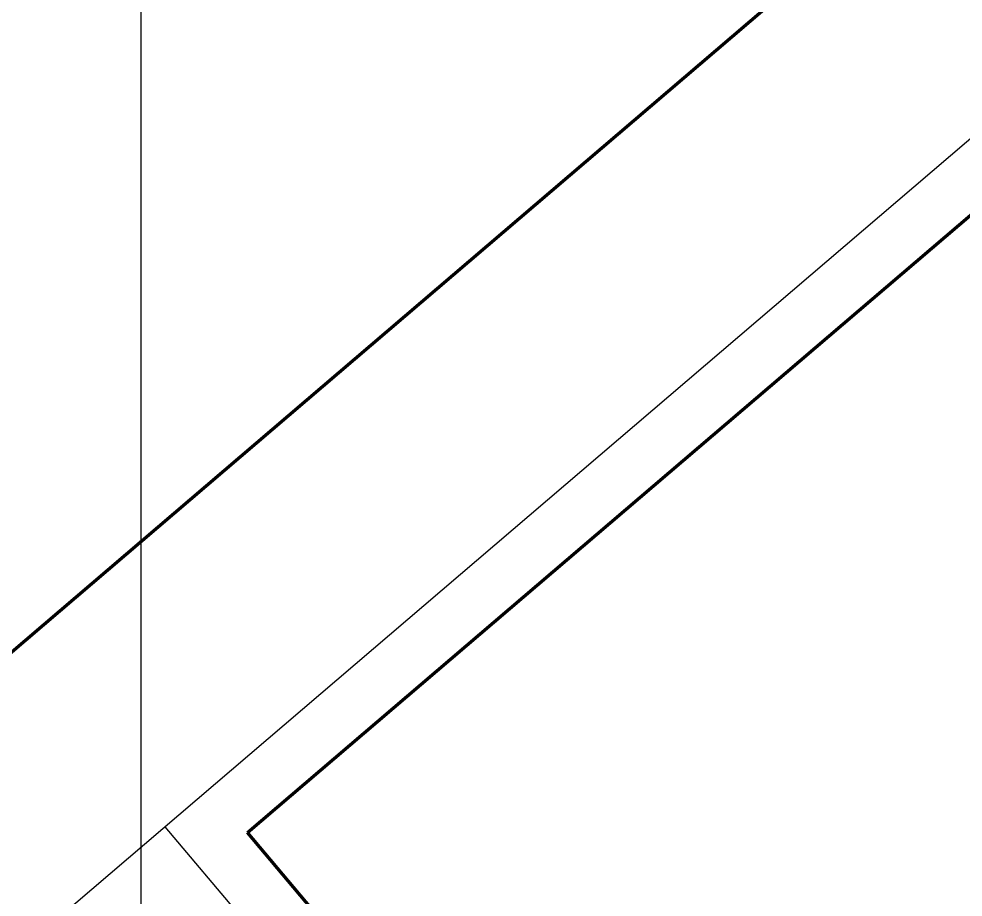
# Model space of a CAD drawing. Header units: millimetres. Extents: x 37412591 to 74834139, y 4258245 to 8527567.
# Drawn here: x 37413489.5 to 37413570.7, y 4261402.5 to 4261478.1 of the extents above; entities that cross this region are included whole.
import ezdxf

# ---------------------------------------------------------------- set-up
doc = ezdxf.new("R2010")
doc.units = ezdxf.units.MM
doc.layers.add('井田边界', color=7, linetype='Continuous')
doc.layers.add('钻孔', color=7, linetype='Continuous')
doc.layers.add('保安煤柱线', color=1, linetype='线圈线（保安煤柱线） ----0-----0----0-----0----0-----0--', lineweight=30)
doc.styles.get("Standard").update_dxf_attribs({"font": 'simfang.ttf', "width": 0.6667})
doc.linetypes.add('FENCELINE1', pattern='A,6.35,-2.54,[133,ltypeshp.shx,S=2.54,R=0,X=-2.54,Y=0],-2.54,25.4', length=36.83)
doc.linetypes.add('井田境界', pattern='A,10,-4,["+",Standard,S=4,R=0,X=-2,Y=-2],-4,10', length=28)
doc.linetypes.add('线圈线（保安煤柱线） ----0-----0----0-----0----0-----0--', pattern='A,14.5,-2,[133,ltypeshp.shx,S=0.5,R=0,X=0,Y=0],-3,25.4', length=44.9)

msp = doc.modelspace()

# ---------------------------------------------------------------- linework, layer by layer
at = {"color": 1, "linetype": 'FENCELINE1', "lineweight": 30, "ltscale": 2}
msp.add_line((37415664.795, 4263256.877, 4911.404), (37412934.627, 4260923.627, 4911.404), dxfattribs=at)
at = {"color": 1, "lineweight": 100, "ltscale": 10, "elevation": 1295.672}
msp.add_lwpolyline([(37413633.924, 4261260.192), (37413509.139, 4261408.059), (37414990.144, 4262673.738), (37415123.6, 4262517.436), (37414883.132, 4262194.512), (37414963.554, 4262099.32), (37414980.497, 4261829.127), (37414834.969, 4261709.373), (37414754.586, 4261757.604), (37414557.628, 4261595.531), (37414091.185, 4261078.208), (37413948.292, 4261167.047), (37413786.586, 4261178.417), (37413633.924, 4261260.192)], dxfattribs=at)
at = {"layer": '井田边界', "color": 0, "linetype": '井田境界', "lineweight": 100, "ltscale": 5}
msp.add_lwpolyline([(37416043.52, 4261183.922), (37416053.51, 4260479.909), (37416104.511, 4259255.905), (37415890.511, 4258908.904), (37415461.499, 4258704.903), (37414915.497, 4258547.902), (37412906.489, 4260925.929), (37415678.528, 4263294.939)], close=True, dxfattribs=at)
at = {"layer": '保安煤柱线', "color": 1, "linetype": 'FENCELINE1', "lineweight": 30, "ltscale": 2}
msp.add_line((37415664.795, 4263256.877, 4911.404), (37412934.627, 4260923.627, 4911.404), dxfattribs=at)
at = {"layer": '保安煤柱线', "color": 1, "linetype": 'FENCELINE1', "lineweight": 30, "ltscale": 2, "elevation": 1289.329}
msp.add_lwpolyline([(37413502.024, 4261408.57), (37413630.72, 4261256.236), (37413785.168, 4261173.504), (37413935.587, 4261162.927), (37413947.941, 4261162.059), (37414092.617, 4261071.244), (37414560.804, 4261591.668), (37414755.035, 4261751.502), (37414835.419, 4261703.271), (37414985.645, 4261826.889), (37414968.437, 4262101.284), (37414889.509, 4262194.708), (37415128.425, 4262515.548), (37414990.7, 4262680.783)], dxfattribs=at)
at = {"layer": '钻孔'}
msp.add_line((37413499.996, 4258550.303, 4910.121), (37413499.996, 4262025.13, 4910.121), dxfattribs=at)

doc.saveas('drawing.dxf')
